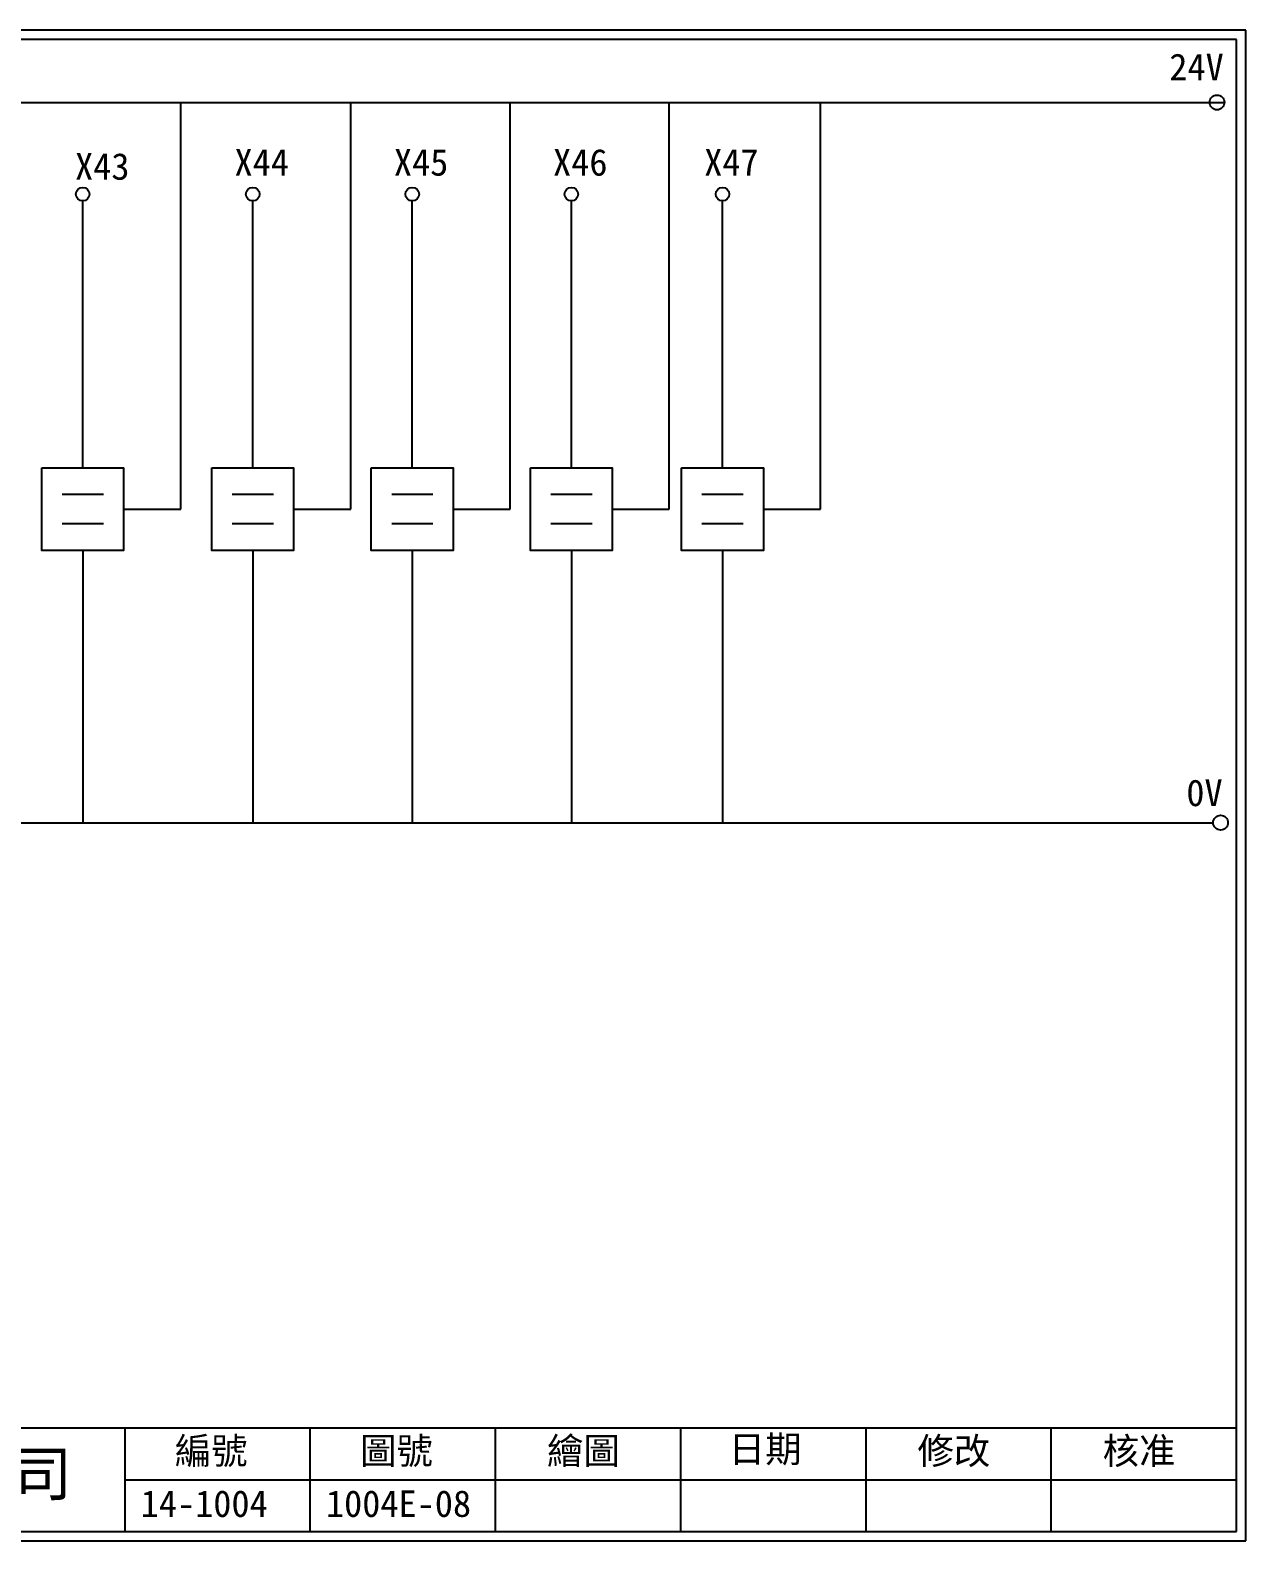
# Model space of a CAD drawing. Extents: x 325 to 612, y 3 to 207.
# Drawn here: x 448.3 to 612.3, y 3 to 207 of the extents above; entities that cross this region are included whole.
import ezdxf

# ---------------------------------------------------------------- set-up
doc = ezdxf.new("R2010")
doc.units = 0
doc.layers.get('0').update_dxf_attribs({"linetype": 'CONTINUOUS'})
doc.layers.add('圖框層', color=7, linetype='CONTINUOUS')
doc.layers.add('標尺寸層', color=3, linetype='CONTINUOUS')
doc.styles.add('STSL', font='kaiu.ttf')

msp = doc.modelspace()

# ---------------------------------------------------------------- linework, layer by layer
for p, q in [((468.58, 142.31), (468.58, 197.22)), ((491.53, 142.31), (491.53, 197.22)), ((513.04, 142.31), (513.04, 197.22)), ((534.52, 142.31), (534.52, 197.22)), ((554.92, 142.31), (554.92, 197.22)), ((455.35, 147.89), (455.35, 183.91)), ((478.3, 147.89), (478.3, 183.91)), ((499.82, 147.89), (499.82, 183.91)), ((521.3, 147.89), (521.3, 183.91)), ((541.7, 147.89), (541.7, 183.91)), ((460.86, 142.31), (468.58, 142.31)), ((483.81, 142.31), (491.53, 142.31)), ((505.33, 142.31), (513.04, 142.31)), ((526.81, 142.31), (534.52, 142.31)), ((547.21, 142.31), (554.92, 142.31)), ((455.35, 136.73), (455.35, 99.96)), ((478.3, 136.73), (478.3, 99.96)), ((499.82, 136.73), (499.82, 99.96)), ((521.3, 136.73), (521.3, 99.96)), ((541.7, 136.73), (541.7, 99.96))]:
    msp.add_line(p, q)
for points in [[(449.84, 147.89), (460.86, 147.89), (460.86, 136.73), (449.84, 136.73)], [(472.79, 147.89), (483.81, 147.89), (483.81, 136.73), (472.79, 136.73)], [(494.3, 147.89), (505.33, 147.89), (505.33, 136.73), (494.3, 136.73)], [(515.78, 147.89), (526.81, 147.89), (526.81, 136.73), (515.78, 136.73)], [(536.18, 147.89), (547.21, 147.89), (547.21, 136.73), (536.18, 136.73)]]:
    msp.add_lwpolyline(points, close=True)
for centre in [(608.44, 197.22), (608.92, 99.96)]:
    msp.add_circle(centre, 1)
at = {"layer": '圖框層', "color": 7}
for p, q in [((612.32, 206.97), (325.32, 206.97)), ((612.32, 3), (612.32, 206.97)), ((611.07, 205.72), (326.57, 205.72)), ((611.07, 4.25), (611.07, 205.72)), ((326.57, 18.25), (611.07, 18.25)), ((461.07, 4.25), (461.07, 18.25)), ((486.07, 4.25), (486.07, 18.25)), ((511.07, 4.25), (511.07, 18.25)), ((536.07, 4.25), (536.07, 18.25)), ((561.07, 4.25), (561.07, 18.25)), ((586.07, 4.25), (586.07, 18.25)), ((461.07, 11.25), (611.07, 11.25)), ((326.57, 4.25), (611.07, 4.25)), ((325.32, 3), (612.32, 3))]:
    msp.add_line(p, q, dxfattribs=at)
at = {"layer": '標尺寸層', "color": 7}
for p, q in [((329.84, 197.22), (609.44, 197.22)), ((452.59, 144.34), (458.16, 144.34)), ((475.54, 144.34), (481.11, 144.34)), ((497.06, 144.34), (502.62, 144.34)), ((518.54, 144.34), (524.1, 144.34)), ((538.93, 144.34), (544.5, 144.34)), ((452.59, 140.37), (458.16, 140.37)), ((475.54, 140.37), (481.11, 140.37)), ((497.06, 140.37), (502.62, 140.37)), ((518.54, 140.37), (524.1, 140.37)), ((538.93, 140.37), (544.5, 140.37)), ((330.05, 99.96), (607.92, 99.96))]:
    msp.add_line(p, q, dxfattribs=at)
for centre in [(455.35, 184.83), (478.3, 184.83), (499.82, 184.83), (521.3, 184.83), (541.7, 184.83)]:
    msp.add_circle(centre, 0.92, dxfattribs=at)

# ---------------------------------------------------------------- texts
at = {"layer": '圖框層', "color": 4, "style": 'STSL'}
for s, height, p in [('24V', 3.6, (602, 200.22)), ('X43', 3.6, (454.32, 186.78)), ('X44', 3.6, (475.84, 187.33)), ('X45', 3.6, (497.35, 187.33)), ('X46', 3.6, (518.83, 187.33)), ('X47', 3.6, (539.23, 187.33)), ('0V', 3.6, (604.3, 102.2)), ('編號', 3.6, (467.78, 13.34)), ('圖號', 3.6, (492.78, 13.34)), ('繪圖', 3.6, (518.01, 13.34)), ('日期', 3.6, (542.54, 13.59)), ('修改', 3.6, (568.01, 13.34)), ('核准', 3.6, (593.01, 13.34)), ('泓陞自動化科技有限公司', 6, (363.92, 9.08)), ('14-1004', 3.6, (463.18, 6.22)), ('1004E-08', 3.6, (488.18, 6.22))]:
    msp.add_text(s, height=height, dxfattribs=at).set_placement(p)

doc.saveas('drawing.dxf')
